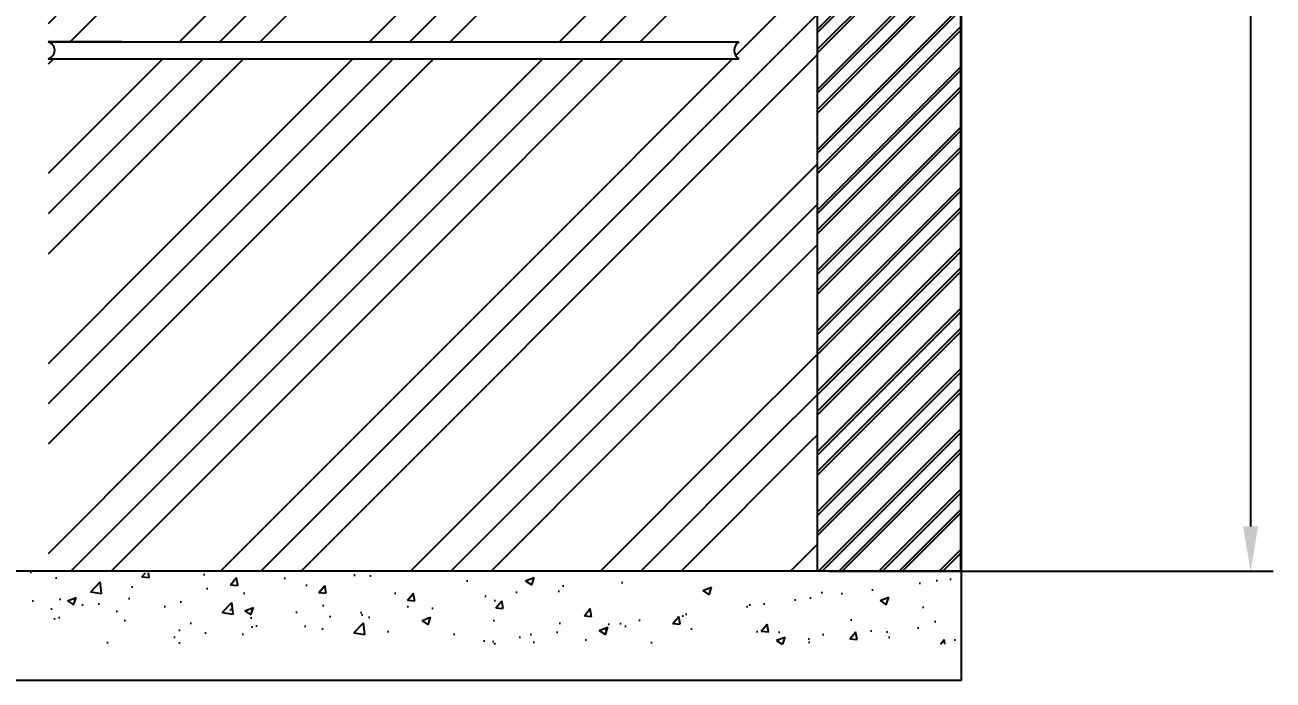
# Model space of a CAD drawing. Header units: millimetres. Extents: x 857 to 2168, y 576 to 1198.
# Drawn here: x 1489.6 to 1559.3, y 588.9 to 625.4 of the extents above; entities that cross this region are included whole.
import ezdxf

# ---------------------------------------------------------------- set-up
doc = ezdxf.new("R2010")
doc.units = ezdxf.units.MM
doc.layers.add('WAL', color=7, linetype='Continuous', lineweight=30)
doc.styles.get("Standard").update_dxf_attribs({"font": 'arial.ttf'})
doc.dimstyles.new('ISO-25', dxfattribs={"dimtxt": 2.5, "dimasz": 2.5, "dimexe": 1.25, "dimexo": 0.625, "dimtad": 1, "dimdec": 0, "dimlunit": 4, "dimtxsty": 'Standard', "dimcen": 2.5, "dimadec": 0, "dimazin": 0, "dimtfac": 1, "dimtdec": 0, "dimtmove": 0, "dimatfit": 3, "dimfxl": 1, "dimarcsym": 0})

# ---------------------------------------------------------------- blocks, each defined once
blk = doc.blocks.new('*D78')
at = {"layer": 'Defpoints', "color": 0, "transparency": 16777216}
for p in [(1533.814, 715.247), (1533.814, 594.948), (1558.002, 594.948)]:
    blk.add_point(p, dxfattribs=at)
at = {"layer": 'WAL', "color": 0, "lineweight": -2, "transparency": 16777216}
for p, q in [((1534.439, 715.247), (1559.252, 715.247)), ((1558.002, 712.747), (1558.002, 597.448)), ((1534.439, 594.948), (1559.252, 594.948))]:
    blk.add_line(p, q, dxfattribs=at)
at = {"layer": 'WAL', "color": 0, "transparency": 16777216}
for points in [[(1557.585, 712.747), (1558.418, 712.747), (1558.002, 715.247)], [(1557.585, 597.448), (1558.418, 597.448), (1558.002, 594.948)]]:
    blk.add_solid(points, dxfattribs=at)
at = {"layer": 'WAL', "color": 0, "lineweight": -2, "transparency": 16777216, "insert": (1556.1, 655.098), "char_height": 2.5, "attachment_point": 5, "rotation": 90}
blk.add_mtext("10'", dxfattribs=at)

msp = doc.modelspace()

# ---------------------------------------------------------------- hatches: boundary and pattern name
at = {"layer": 'WAL', "lineweight": -2}
h = msp.add_hatch(dxfattribs=at)
h.set_pattern_fill('ANSI32', color=256, scale=0.25)
h.set_pattern_definition([(45, (-865.0155, 118.7536), (-1.683798, 1.683798), []), (45, (-863.893, 118.7536), (-1.683798, 1.683798), [])])
h.paths.add_polyline_path([(1541.891, 715.247), (1533.823, 715.247), (1533.823, 594.948), (1541.823, 594.948), (1541.823, 653.218), (1541.891, 653.939), (1541.891, 676.247)])
h = msp.add_hatch(dxfattribs=at)
h.set_pattern_fill('ANSI32', color=256, scale=0.25)
h.set_pattern_definition([(45, (-962.874, 118.7536), (-1.683798, 1.683798), []), (45, (-961.7515, 118.7536), (-1.683798, 1.683798), [])])
h.paths.add_polyline_path([(1541.891, 715.247), (1533.823, 715.247), (1533.823, 594.948), (1541.823, 594.948), (1541.823, 653.218), (1541.891, 653.939), (1541.891, 676.247)])
at = {"layer": 'WAL', "lineweight": -2, "true_color": 0xd56c9f}
h = msp.add_hatch(dxfattribs=at)
h.set_pattern_fill('GOST_GROUND', color=233, scale=0.75)
h.set_pattern_definition([(45, (-730.247, 1758.333), (10.606602, 0), [15]), (45, (-727.997, 1758.333), (10.606602, 0), [15]), (45, (-725.747, 1758.333), (10.606602, 0), [15])])
h.paths.add_polyline_path([(1533.814, 703.247), (1490.869, 703.247), (1490.869, 673.83), (1529.406, 673.83, 0.496712), (1529.406, 672.89), (1490.869, 672.89), (1490.869, 671.01), (1529.406, 671.01), (1529.406, 626.364), (1490.869, 626.364), (1490.869, 624.484), (1529.428, 624.484, 0.569305), (1529.428, 623.544), (1490.869, 623.544), (1490.869, 594.948), (1533.814, 594.948), (1533.814, 622.605)])
at = {"layer": 'WAL', "lineweight": -2}
h = msp.add_hatch(dxfattribs=at)
h.set_pattern_fill('AR-CONC', color=256, scale=0.027117)
h.set_pattern_definition([(50, (-139.2013, 105.638), (4.940278, -0.432218), [0.516576, -5.68234]), (355, (-139.2013, 105.638), (-0.955691, 5.180863), [0.413261, -4.545888]), (100.45144, (-138.7896, 105.602), (3.984586, 4.748645), [0.439022, -4.82925]), (46.1842, (-139.201, 107.0155), (7.350815, -1.140056), [0.774865, -8.52351]), (96.63556, (-138.589, 106.9205), (6.437657, 6.709422), [0.658534, -7.24388]), (351.18415, (-139.201, 107.0155), (6.437657, 6.70942), [0.61989, -6.8188]), (21, (-138.5125, 106.671), (4.111307, -2.773112), [0.516576, -5.68234]), (326, (-138.5125, 106.671), (1.675877, 4.994601), [0.413261, -4.545872]), (71.45144, (-138.17, 106.44), (5.787185, 2.221489), [0.439022, -4.829241]), (37.5, (-139.2013, 105.638), (0.0837532, 2.2928678), [0, -4.4907703, 0, -4.6147486, 0, -4.563091]), (7.5, (-139.2013, 105.638), (1.81194, 2.7165834), [0, -2.6310955, 0, -4.387455, 0, -1.7391403]), (327.5, (-140.7372, 105.638), (3.6767923, -0.1553456), [0, -1.721921, 0, -5.372394, 0, -7.1287534]), (317.5, (-141.426, 105.638), (4.0167994, 0.689487), [0, -2.2384974, 0, -3.5678205, 0, -5.062448])])
h.paths.add_polyline_path([(1541.528, 594.674), (1539.102, 594.421), (1488.258, 594.948), (1436.364, 594.705), (1436.364, 590.881), (1541.528, 590.881)])

# ---------------------------------------------------------------- linework, layer by layer
for p, q in [((1541.848, 588.881), (1541.848, 721.247)), ((1533.814, 594.948), (1533.814, 715.247)), ((1533.814, 622.605), (1533.814, 715.247)), ((1541.848, 715.247), (1541.814, 594.948)), ((1541.814, 594.948), (1541.814, 715.247)), ((1541.814, 715.247), (1541.814, 594.948)), ((1494.968, 624.484), (1490.864, 624.484)), ((1490.864, 624.484), (1529.428, 624.484)), ((1490.864, 623.544), (1529.428, 623.544)), ((1533.814, 594.948), (1533.814, 622.605)), ((1541.814, 594.948), (1533.814, 594.948)), ((1541.814, 594.948), (1533.814, 594.948)), ((1435.965, 588.881), (1541.848, 588.881))]:
    msp.add_line(p, q, dxfattribs=at)
msp.add_lwpolyline([(1541.814, 594.948), (1539.102, 594.948), (1488.258, 594.948), (1482.835, 594.948)], dxfattribs=at)
for centre, radius, start, end in [((1490.736, 624.014), 0.487, 285.19778, 74.80222), ((1529.707, 624.014), 0.547, 120.69383, 239.30617)]:
    msp.add_arc(centre, radius, start, end, dxfattribs=at)

# ---------------------------------------------------------------- dimensions: what is measured, and where the dimension line sits
at = {"layer": 'WAL', "color": 244, "lineweight": -2, "true_color": 0x991b1e}
dim = msp.add_linear_dim(base=(1558.002, 594.948), p1=(1533.814, 715.247), p2=(1533.814, 594.948), angle=90, dimstyle='ISO-25', dxfattribs=at)
dim.commit()
dim.dimension.update_dxf_attribs({"geometry": '*D78', "text_midpoint": (1556.1, 655.098)})

doc.saveas('drawing.dxf')
